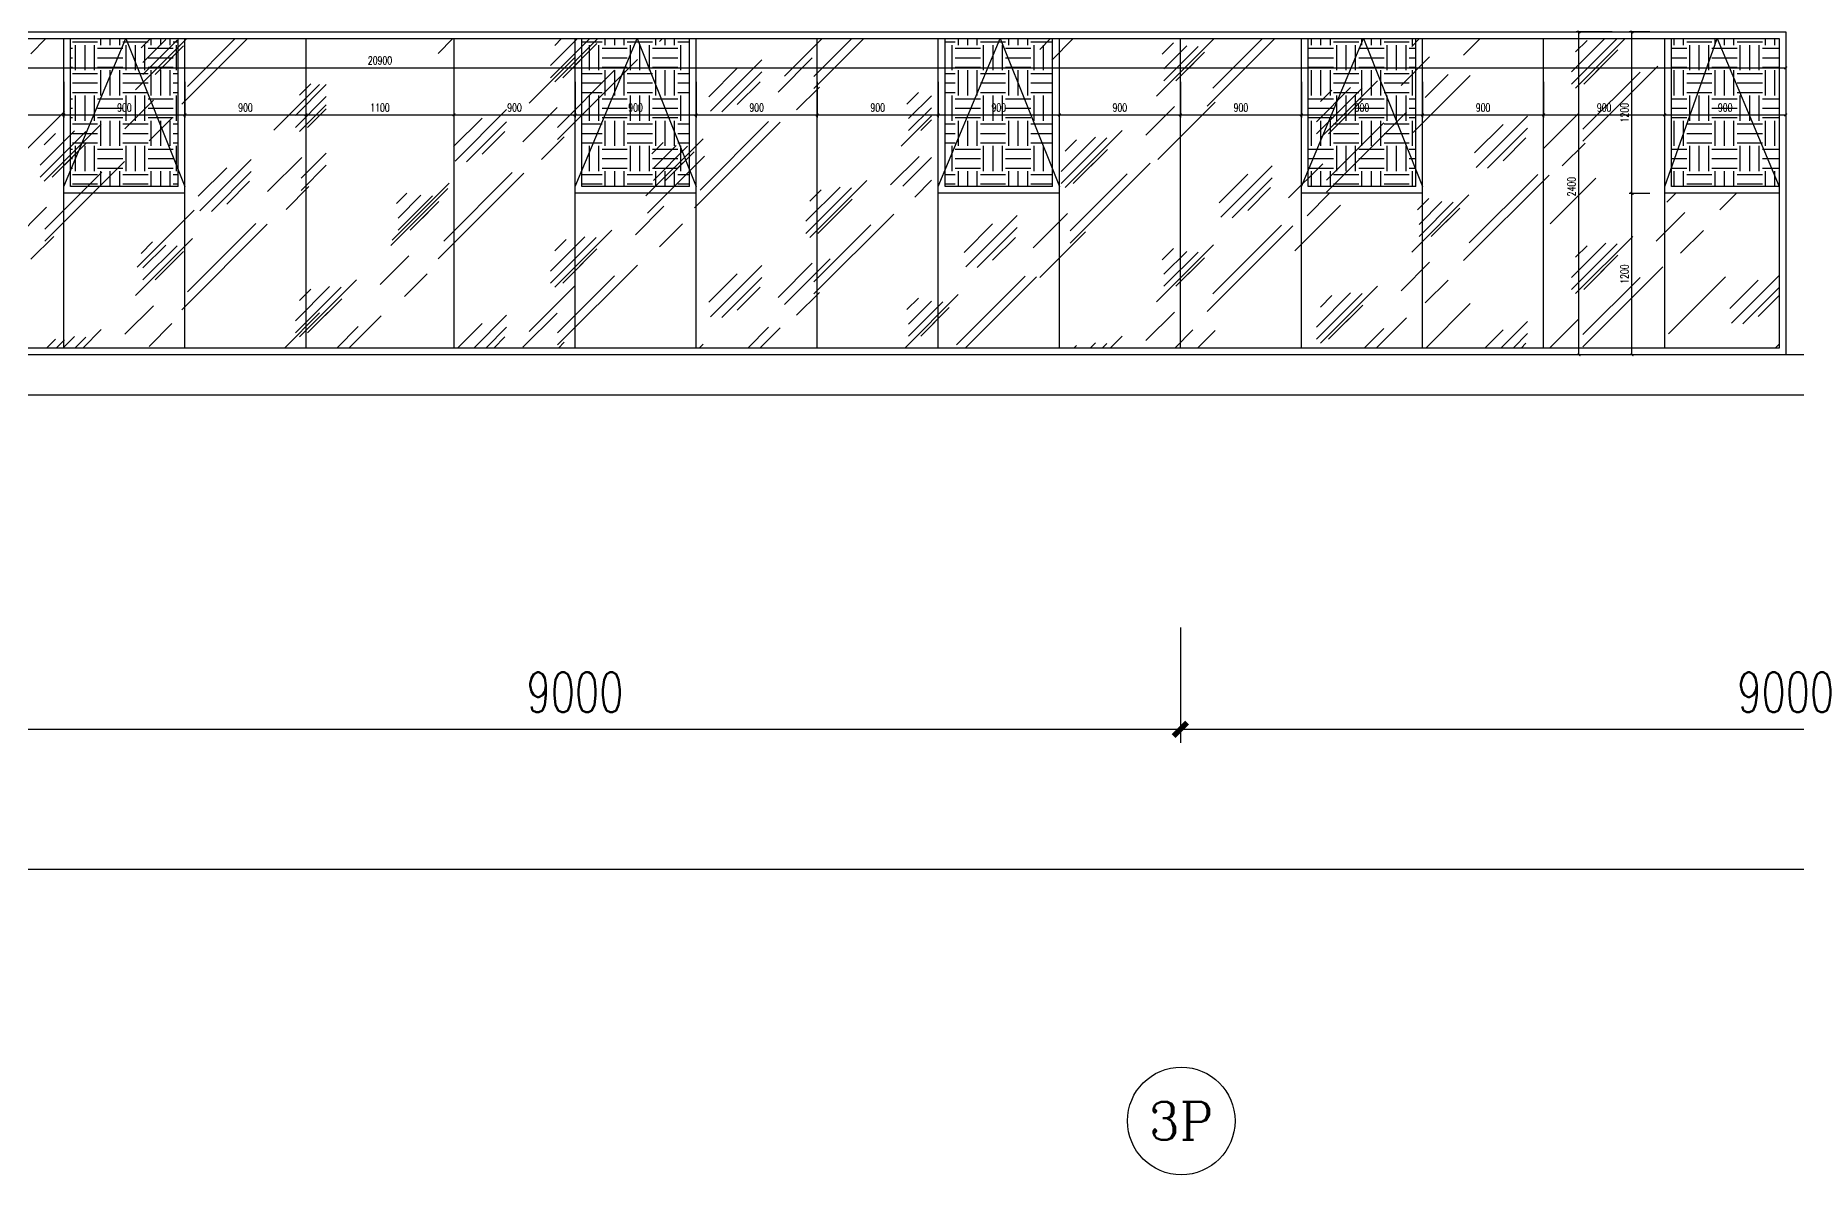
# Model space of a CAD drawing. Extents: x -2377130 to 293730, y -2 to 754590.
# Drawn here: x 92006 to 105101, y 511142 to 519612 of the extents above; entities that cross this region are included whole.
import ezdxf
from ezdxf.enums import TextEntityAlignment as Align

# ---------------------------------------------------------------- set-up
doc = ezdxf.new("R2010")
doc.units = 0
doc.header["$LTSCALE"] = 1000
doc.header["$MEASUREMENT"] = 0
doc.linetypes.add('__DASH', pattern=[0.35, 0.25, -0.1])
doc.linetypes.add('DOTE', pattern=[2.42, 2, -0.2, 0.02, -0.2])
doc.layers.get('Defpoints').update_dxf_attribs({"color": 210})
for name, color, linetype in [('A-AXIS-D', 1, 'Continuous'), ('A-AXIS-DOTE', 14, 'DOTE'), ('A-LIN-V', 9, 'Continuous'), ('A-WINDOW', 140, 'Continuous'), ('A-门窗表显示尺寸', 160, 'Continuous'), ('AS-WALL', 40, 'Continuous'), ('PUB_TEXT', 7, 'Continuous'), ('SPACE_HATCH', 8, 'Continuous'), ('参考线', 8, 'Continuous')]:
    doc.layers.add(name, color=color, linetype=linetype)
doc.layers.add('A-WALL-HATCH', color=8, linetype='Continuous', lineweight=13)
doc.styles.add('_TCH_AXIS', font='COMPLEX', dxfattribs={"bigfont": 'GBCBIG'})
doc.styles.add('_TCH_DIM_T3', font='SIMPLEX', dxfattribs={"width": 0.705882, "bigfont": 'GBCBIG'})
doc.styles.add('A-DIM_T3', font='SIMPLEX', dxfattribs={"width": 0.705882, "bigfont": 'GBCBIG'})
doc.dimstyles.new('_TCH_ARCH&&100', dxfattribs={"dimtxt": 297.5, "dimasz": 100, "dimexe": 100, "dimexo": 100, "dimgap": 126.25, "dimtad": 1, "dimdec": 0, "dimzin": 0, "dimdsep": 46, "dimtxsty": '_TCH_DIM_T3', "dimblk": 'ARCHTICK', "dimcen": 0.09, "dimclrt": 7, "dimazin": 2, "dimtfac": 1, "dimtdec": 0, "dimtix": 1, "dimtmove": 2, "dimatfit": 3, "dimfxl": 0, "dimtolj": 1, "dimtzin": 0, "dimarcsym": 0})
doc.dimstyles.new('A-DIM&&20', dxfattribs={"dimtxt": 59.5, "dimasz": 20, "dimexe": 20, "dimexo": 20, "dimgap": 25.25, "dimtad": 1, "dimdec": 0, "dimzin": 0, "dimdsep": 46, "dimtxsty": 'A-DIM_T3', "dimblk": 'ARCHTICK', "dimcen": 0.09, "dimclrt": 7, "dimazin": 2, "dimtfac": 1, "dimtdec": 0, "dimtix": 1, "dimtmove": 2, "dimatfit": 3, "dimfxl": 0, "dimtolj": 1, "dimtzin": 0, "dimarcsym": 0})
pattern_1 = [(0, (-77780, 6e-11), (187.5, 187.5), [187.5, -187.5]), (0, (-77780, 70.31), (187.5, 187.5), [187.5, -187.5]), (0, (-77780, 140.63), (187.5, 187.5), [187.5, -187.5]), (90, (-77756.56, 164.06), (-187.5, 187.5), [187.5, -187.5]), (90, (-77686.25, 164.06), (-187.5, 187.5), [187.5, -187.5]), (90, (-77615.94, 164.06), (-187.5, 187.5), [187.5, -187.5])]

# ---------------------------------------------------------------- blocks, each defined once
blk = doc.blocks.new('_ArchTick')
at = {"color": 0, "linetype": 'ByBlock', "const_width": 0.4}
blk.add_lwpolyline([(-0.5, -0.5), (0.5, 0.5)], dxfattribs=at)
blk = doc.blocks.new('*D1877')
at = {"layer": 'A-AXIS-D', "color": 0, "lineweight": -2}
for p, q in [((-17281, 515211), (-17281, 513313)), ((168419, 515211), (168419, 513313)), ((-17281, 513413), (168419, 513413))]:
    blk.add_line(p, q, dxfattribs=at)
at = {"layer": 'Defpoints', "color": 0}
for p in [(-17281, 515311), (168419, 515311), (168419, 513413)]:
    blk.add_point(p, dxfattribs=at)
at = {"layer": 'A-AXIS-D', "color": 0, "lineweight": -2, "xscale": 100, "yscale": 100, "zscale": 100, "rotation": 180}
blk.add_blockref('_ArchTick', (-17281, 513413), dxfattribs=at)
at = {"layer": 'A-AXIS-D', "color": 0, "lineweight": -2, "xscale": 100, "yscale": 100, "zscale": 100}
blk.add_blockref('_ArchTick', (168419, 513413), dxfattribs=at)
at = {"layer": 'A-AXIS-D', "color": 7, "insert": (75569, 513688), "char_height": 297.5, "attachment_point": 5, "style": '_TCH_DIM_T3'}
blk.add_mtext('\\A1;185700', dxfattribs=at)
blk = doc.blocks.new('*D1869')
at = {"layer": 'A-AXIS-D', "color": 0, "lineweight": -2}
for p, q in [((100519, 515211), (100519, 514353)), ((109519, 515211), (109519, 514353)), ((100519, 514453), (109519, 514453))]:
    blk.add_line(p, q, dxfattribs=at)
at = {"layer": 'Defpoints', "color": 0}
for p in [(100519, 515311), (109519, 515311), (109519, 514453)]:
    blk.add_point(p, dxfattribs=at)
at = {"layer": 'A-AXIS-D', "color": 0, "lineweight": -2, "xscale": 100, "yscale": 100, "zscale": 100, "rotation": 180}
blk.add_blockref('_ArchTick', (100519, 514453), dxfattribs=at)
at = {"layer": 'A-AXIS-D', "color": 0, "lineweight": -2, "xscale": 100, "yscale": 100, "zscale": 100}
blk.add_blockref('_ArchTick', (109519, 514453), dxfattribs=at)
at = {"layer": 'A-AXIS-D', "color": 7, "insert": (105019, 514728), "char_height": 297.5, "attachment_point": 5, "style": '_TCH_DIM_T3'}
blk.add_mtext('\\A1;9000', dxfattribs=at)
blk = doc.blocks.new('*D1868')
at = {"layer": 'A-AXIS-D', "color": 0, "lineweight": -2}
for p, q in [((91519, 515211), (91519, 514353)), ((100519, 515211), (100519, 514353)), ((91519, 514453), (100519, 514453))]:
    blk.add_line(p, q, dxfattribs=at)
at = {"layer": 'Defpoints', "color": 0}
for p in [(91519, 515311), (100519, 515311), (100519, 514453)]:
    blk.add_point(p, dxfattribs=at)
at = {"layer": 'A-AXIS-D', "color": 0, "lineweight": -2, "xscale": 100, "yscale": 100, "zscale": 100, "rotation": 180}
blk.add_blockref('_ArchTick', (91519, 514453), dxfattribs=at)
at = {"layer": 'A-AXIS-D', "color": 0, "lineweight": -2, "xscale": 100, "yscale": 100, "zscale": 100}
blk.add_blockref('_ArchTick', (100519, 514453), dxfattribs=at)
at = {"layer": 'A-AXIS-D', "color": 7, "insert": (96019, 514728), "char_height": 297.5, "attachment_point": 5, "style": '_TCH_DIM_T3'}
blk.add_mtext('\\A1;9000', dxfattribs=at)
blk = doc.blocks.new('*D1541')
at = {"layer": 'A-门窗表显示尺寸', "color": 0, "lineweight": -2}
for p, q in [((84119, 519617), (84119, 519350)), ((105019, 519617), (105019, 519350)), ((84119, 519370), (105019, 519370))]:
    blk.add_line(p, q, dxfattribs=at)
at = {"layer": 'Defpoints', "color": 0}
for p in [(84119, 519637), (105019, 519637), (105019, 519370)]:
    blk.add_point(p, dxfattribs=at)
at = {"layer": 'A-门窗表显示尺寸', "color": 0, "lineweight": -2, "xscale": 20, "yscale": 20, "zscale": 20, "rotation": 180}
blk.add_blockref('_ArchTick', (84119, 519370), dxfattribs=at)
at = {"layer": 'A-门窗表显示尺寸', "color": 0, "lineweight": -2, "xscale": 20, "yscale": 20, "zscale": 20}
blk.add_blockref('_ArchTick', (105019, 519370), dxfattribs=at)
at = {"layer": 'A-门窗表显示尺寸', "color": 7, "insert": (94569, 519425), "char_height": 59.5, "attachment_point": 5, "style": 'A-DIM_T3'}
blk.add_mtext('\\A1;20900', dxfattribs=at)
blk = doc.blocks.new('*D1532')
at = {"layer": 'A-门窗表显示尺寸', "color": 0, "lineweight": -2}
for p, q in [((104009, 518437), (103856, 518437)), ((103876, 517237), (103876, 518437)), ((104009, 517237), (103856, 517237))]:
    blk.add_line(p, q, dxfattribs=at)
at = {"layer": 'Defpoints', "color": 0}
for p in [(103876, 518437), (104029, 518437), (104029, 517237)]:
    blk.add_point(p, dxfattribs=at)
at = {"layer": 'A-门窗表显示尺寸', "color": 0, "lineweight": -2, "xscale": 20, "yscale": 20, "zscale": 20}
for p, rotation in [((103876, 518437), 90), ((103876, 517237), 270)]:
    blk.add_blockref('_ArchTick', p, dxfattribs=dict(at, rotation=rotation))
at = {"layer": 'A-门窗表显示尺寸', "color": 7, "insert": (103821, 517837), "char_height": 59.5, "attachment_point": 5, "rotation": 90, "style": 'A-DIM_T3'}
blk.add_mtext('\\A1;1200', dxfattribs=at)
blk = doc.blocks.new('*D1533')
at = {"layer": 'A-门窗表显示尺寸', "color": 0, "lineweight": -2}
for p, q in [((104009, 519637), (103856, 519637)), ((103876, 518437), (103876, 519637)), ((104009, 518437), (103856, 518437))]:
    blk.add_line(p, q, dxfattribs=at)
at = {"layer": 'Defpoints', "color": 0}
for p in [(103876, 519637), (104029, 519637), (104029, 518437)]:
    blk.add_point(p, dxfattribs=at)
at = {"layer": 'A-门窗表显示尺寸', "color": 0, "lineweight": -2, "xscale": 20, "yscale": 20, "zscale": 20}
for p, rotation in [((103876, 519637), 90), ((103876, 518437), 270)]:
    blk.add_blockref('_ArchTick', p, dxfattribs=dict(at, rotation=rotation))
at = {"layer": 'A-门窗表显示尺寸', "color": 7, "insert": (103821, 519037), "char_height": 59.5, "attachment_point": 5, "rotation": 90, "style": 'A-DIM_T3'}
blk.add_mtext('\\A1;1200', dxfattribs=at)
blk = doc.blocks.new('*D1534')
at = {"layer": 'A-门窗表显示尺寸', "color": 0, "lineweight": -2}
for p, q in [((104119, 519267), (104119, 519000)), ((105019, 519267), (105019, 519000)), ((104119, 519020), (105019, 519020))]:
    blk.add_line(p, q, dxfattribs=at)
at = {"layer": 'Defpoints', "color": 0}
for p in [(104119, 519287), (105019, 519287), (105019, 519020)]:
    blk.add_point(p, dxfattribs=at)
at = {"layer": 'A-门窗表显示尺寸', "color": 0, "lineweight": -2, "xscale": 20, "yscale": 20, "zscale": 20, "rotation": 180}
blk.add_blockref('_ArchTick', (104119, 519020), dxfattribs=at)
at = {"layer": 'A-门窗表显示尺寸', "color": 0, "lineweight": -2, "xscale": 20, "yscale": 20, "zscale": 20}
blk.add_blockref('_ArchTick', (105019, 519020), dxfattribs=at)
at = {"layer": 'A-门窗表显示尺寸', "color": 7, "insert": (104569, 519075), "char_height": 59.5, "attachment_point": 5, "style": 'A-DIM_T3'}
blk.add_mtext('\\A1;900', dxfattribs=at)
blk = doc.blocks.new('*D1535')
at = {"layer": 'A-门窗表显示尺寸', "color": 0, "lineweight": -2}
for p, q in [((103219, 519267), (103219, 519000)), ((104119, 519267), (104119, 519000)), ((103219, 519020), (104119, 519020))]:
    blk.add_line(p, q, dxfattribs=at)
at = {"layer": 'Defpoints', "color": 0}
for p in [(103219, 519287), (104119, 519287), (104119, 519020)]:
    blk.add_point(p, dxfattribs=at)
at = {"layer": 'A-门窗表显示尺寸', "color": 0, "lineweight": -2, "xscale": 20, "yscale": 20, "zscale": 20, "rotation": 180}
blk.add_blockref('_ArchTick', (103219, 519020), dxfattribs=at)
at = {"layer": 'A-门窗表显示尺寸', "color": 0, "lineweight": -2, "xscale": 20, "yscale": 20, "zscale": 20}
blk.add_blockref('_ArchTick', (104119, 519020), dxfattribs=at)
at = {"layer": 'A-门窗表显示尺寸', "color": 7, "insert": (103669, 519075), "char_height": 59.5, "attachment_point": 5, "style": 'A-DIM_T3'}
blk.add_mtext('\\A1;900', dxfattribs=at)
blk = doc.blocks.new('*D1536')
at = {"layer": 'A-门窗表显示尺寸', "color": 0, "lineweight": -2}
for p, q in [((102319, 519267), (102319, 519000)), ((103219, 519267), (103219, 519000)), ((102319, 519020), (103219, 519020))]:
    blk.add_line(p, q, dxfattribs=at)
at = {"layer": 'Defpoints', "color": 0}
for p in [(102319, 519287), (103219, 519287), (103219, 519020)]:
    blk.add_point(p, dxfattribs=at)
at = {"layer": 'A-门窗表显示尺寸', "color": 0, "lineweight": -2, "xscale": 20, "yscale": 20, "zscale": 20, "rotation": 180}
blk.add_blockref('_ArchTick', (102319, 519020), dxfattribs=at)
at = {"layer": 'A-门窗表显示尺寸', "color": 0, "lineweight": -2, "xscale": 20, "yscale": 20, "zscale": 20}
blk.add_blockref('_ArchTick', (103219, 519020), dxfattribs=at)
at = {"layer": 'A-门窗表显示尺寸', "color": 7, "insert": (102769, 519075), "char_height": 59.5, "attachment_point": 5, "style": 'A-DIM_T3'}
blk.add_mtext('\\A1;900', dxfattribs=at)
blk = doc.blocks.new('*D1537')
at = {"layer": 'A-门窗表显示尺寸', "color": 0, "lineweight": -2}
for p, q in [((101419, 519267), (101419, 519000)), ((102319, 519267), (102319, 519000)), ((101419, 519020), (102319, 519020))]:
    blk.add_line(p, q, dxfattribs=at)
at = {"layer": 'Defpoints', "color": 0}
for p in [(101419, 519287), (102319, 519287), (102319, 519020)]:
    blk.add_point(p, dxfattribs=at)
at = {"layer": 'A-门窗表显示尺寸', "color": 0, "lineweight": -2, "xscale": 20, "yscale": 20, "zscale": 20, "rotation": 180}
blk.add_blockref('_ArchTick', (101419, 519020), dxfattribs=at)
at = {"layer": 'A-门窗表显示尺寸', "color": 0, "lineweight": -2, "xscale": 20, "yscale": 20, "zscale": 20}
blk.add_blockref('_ArchTick', (102319, 519020), dxfattribs=at)
at = {"layer": 'A-门窗表显示尺寸', "color": 7, "insert": (101869, 519075), "char_height": 59.5, "attachment_point": 5, "style": 'A-DIM_T3'}
blk.add_mtext('\\A1;900', dxfattribs=at)
blk = doc.blocks.new('*D1538')
at = {"layer": 'A-门窗表显示尺寸', "color": 0, "lineweight": -2}
for p, q in [((100519, 519267), (100519, 519000)), ((101419, 519267), (101419, 519000)), ((100519, 519020), (101419, 519020))]:
    blk.add_line(p, q, dxfattribs=at)
at = {"layer": 'Defpoints', "color": 0}
for p in [(100519, 519287), (101419, 519287), (101419, 519020)]:
    blk.add_point(p, dxfattribs=at)
at = {"layer": 'A-门窗表显示尺寸', "color": 0, "lineweight": -2, "xscale": 20, "yscale": 20, "zscale": 20, "rotation": 180}
blk.add_blockref('_ArchTick', (100519, 519020), dxfattribs=at)
at = {"layer": 'A-门窗表显示尺寸', "color": 0, "lineweight": -2, "xscale": 20, "yscale": 20, "zscale": 20}
blk.add_blockref('_ArchTick', (101419, 519020), dxfattribs=at)
at = {"layer": 'A-门窗表显示尺寸', "color": 7, "insert": (100969, 519075), "char_height": 59.5, "attachment_point": 5, "style": 'A-DIM_T3'}
blk.add_mtext('\\A1;900', dxfattribs=at)
blk = doc.blocks.new('*D1539')
at = {"layer": 'A-门窗表显示尺寸', "color": 0, "lineweight": -2}
for p, q in [((99619, 519267), (99619, 519000)), ((100519, 519267), (100519, 519000)), ((99619, 519020), (100519, 519020))]:
    blk.add_line(p, q, dxfattribs=at)
at = {"layer": 'Defpoints', "color": 0}
for p in [(99619, 519287), (100519, 519287), (100519, 519020)]:
    blk.add_point(p, dxfattribs=at)
at = {"layer": 'A-门窗表显示尺寸', "color": 0, "lineweight": -2, "xscale": 20, "yscale": 20, "zscale": 20, "rotation": 180}
blk.add_blockref('_ArchTick', (99619, 519020), dxfattribs=at)
at = {"layer": 'A-门窗表显示尺寸', "color": 0, "lineweight": -2, "xscale": 20, "yscale": 20, "zscale": 20}
blk.add_blockref('_ArchTick', (100519, 519020), dxfattribs=at)
at = {"layer": 'A-门窗表显示尺寸', "color": 7, "insert": (100069, 519075), "char_height": 59.5, "attachment_point": 5, "style": 'A-DIM_T3'}
blk.add_mtext('\\A1;900', dxfattribs=at)
blk = doc.blocks.new('*D1540')
at = {"layer": 'A-门窗表显示尺寸', "color": 0, "lineweight": -2}
for p, q in [((98719, 519267), (98719, 519000)), ((99619, 519267), (99619, 519000)), ((98719, 519020), (99619, 519020))]:
    blk.add_line(p, q, dxfattribs=at)
at = {"layer": 'Defpoints', "color": 0}
for p in [(98719, 519287), (99619, 519287), (99619, 519020)]:
    blk.add_point(p, dxfattribs=at)
at = {"layer": 'A-门窗表显示尺寸', "color": 0, "lineweight": -2, "xscale": 20, "yscale": 20, "zscale": 20, "rotation": 180}
blk.add_blockref('_ArchTick', (98719, 519020), dxfattribs=at)
at = {"layer": 'A-门窗表显示尺寸', "color": 0, "lineweight": -2, "xscale": 20, "yscale": 20, "zscale": 20}
blk.add_blockref('_ArchTick', (99619, 519020), dxfattribs=at)
at = {"layer": 'A-门窗表显示尺寸', "color": 7, "insert": (99169, 519075), "char_height": 59.5, "attachment_point": 5, "style": 'A-DIM_T3'}
blk.add_mtext('\\A1;900', dxfattribs=at)
blk = doc.blocks.new('*D1523')
at = {"layer": 'A-门窗表显示尺寸', "color": 0, "lineweight": -2}
for p, q in [((97819, 519267), (97819, 519000)), ((98719, 519267), (98719, 519000)), ((97819, 519020), (98719, 519020))]:
    blk.add_line(p, q, dxfattribs=at)
at = {"layer": 'Defpoints', "color": 0}
for p in [(97819, 519287), (98719, 519287), (98719, 519020)]:
    blk.add_point(p, dxfattribs=at)
at = {"layer": 'A-门窗表显示尺寸', "color": 0, "lineweight": -2, "xscale": 20, "yscale": 20, "zscale": 20, "rotation": 180}
blk.add_blockref('_ArchTick', (97819, 519020), dxfattribs=at)
at = {"layer": 'A-门窗表显示尺寸', "color": 0, "lineweight": -2, "xscale": 20, "yscale": 20, "zscale": 20}
blk.add_blockref('_ArchTick', (98719, 519020), dxfattribs=at)
at = {"layer": 'A-门窗表显示尺寸', "color": 7, "insert": (98269, 519075), "char_height": 59.5, "attachment_point": 5, "style": 'A-DIM_T3'}
blk.add_mtext('\\A1;900', dxfattribs=at)
blk = doc.blocks.new('*D1524')
at = {"layer": 'A-门窗表显示尺寸', "color": 0, "lineweight": -2}
for p, q in [((96919, 519267), (96919, 519000)), ((97819, 519267), (97819, 519000)), ((96919, 519020), (97819, 519020))]:
    blk.add_line(p, q, dxfattribs=at)
at = {"layer": 'Defpoints', "color": 0}
for p in [(96919, 519287), (97819, 519287), (97819, 519020)]:
    blk.add_point(p, dxfattribs=at)
at = {"layer": 'A-门窗表显示尺寸', "color": 0, "lineweight": -2, "xscale": 20, "yscale": 20, "zscale": 20, "rotation": 180}
blk.add_blockref('_ArchTick', (96919, 519020), dxfattribs=at)
at = {"layer": 'A-门窗表显示尺寸', "color": 0, "lineweight": -2, "xscale": 20, "yscale": 20, "zscale": 20}
blk.add_blockref('_ArchTick', (97819, 519020), dxfattribs=at)
at = {"layer": 'A-门窗表显示尺寸', "color": 7, "insert": (97369, 519075), "char_height": 59.5, "attachment_point": 5, "style": 'A-DIM_T3'}
blk.add_mtext('\\A1;900', dxfattribs=at)
blk = doc.blocks.new('*D1525')
at = {"layer": 'A-门窗表显示尺寸', "color": 0, "lineweight": -2}
for p, q in [((96019, 519267), (96019, 519000)), ((96919, 519267), (96919, 519000)), ((96019, 519020), (96919, 519020))]:
    blk.add_line(p, q, dxfattribs=at)
at = {"layer": 'Defpoints', "color": 0}
for p in [(96019, 519287), (96919, 519287), (96919, 519020)]:
    blk.add_point(p, dxfattribs=at)
at = {"layer": 'A-门窗表显示尺寸', "color": 0, "lineweight": -2, "xscale": 20, "yscale": 20, "zscale": 20, "rotation": 180}
blk.add_blockref('_ArchTick', (96019, 519020), dxfattribs=at)
at = {"layer": 'A-门窗表显示尺寸', "color": 0, "lineweight": -2, "xscale": 20, "yscale": 20, "zscale": 20}
blk.add_blockref('_ArchTick', (96919, 519020), dxfattribs=at)
at = {"layer": 'A-门窗表显示尺寸', "color": 7, "insert": (96469, 519075), "char_height": 59.5, "attachment_point": 5, "style": 'A-DIM_T3'}
blk.add_mtext('\\A1;900', dxfattribs=at)
blk = doc.blocks.new('*D1526')
at = {"layer": 'A-门窗表显示尺寸', "color": 0, "lineweight": -2}
for p, q in [((95119, 519267), (95119, 519000)), ((96019, 519267), (96019, 519000)), ((95119, 519020), (96019, 519020))]:
    blk.add_line(p, q, dxfattribs=at)
at = {"layer": 'Defpoints', "color": 0}
for p in [(95119, 519287), (96019, 519287), (96019, 519020)]:
    blk.add_point(p, dxfattribs=at)
at = {"layer": 'A-门窗表显示尺寸', "color": 0, "lineweight": -2, "xscale": 20, "yscale": 20, "zscale": 20, "rotation": 180}
blk.add_blockref('_ArchTick', (95119, 519020), dxfattribs=at)
at = {"layer": 'A-门窗表显示尺寸', "color": 0, "lineweight": -2, "xscale": 20, "yscale": 20, "zscale": 20}
blk.add_blockref('_ArchTick', (96019, 519020), dxfattribs=at)
at = {"layer": 'A-门窗表显示尺寸', "color": 7, "insert": (95569, 519075), "char_height": 59.5, "attachment_point": 5, "style": 'A-DIM_T3'}
blk.add_mtext('\\A1;900', dxfattribs=at)
blk = doc.blocks.new('*D1527')
at = {"layer": 'A-门窗表显示尺寸', "color": 0, "lineweight": -2}
for p, q in [((94019, 519267), (94019, 519000)), ((95119, 519267), (95119, 519000)), ((94019, 519020), (95119, 519020))]:
    blk.add_line(p, q, dxfattribs=at)
at = {"layer": 'Defpoints', "color": 0}
for p in [(94019, 519287), (95119, 519287), (95119, 519020)]:
    blk.add_point(p, dxfattribs=at)
at = {"layer": 'A-门窗表显示尺寸', "color": 0, "lineweight": -2, "xscale": 20, "yscale": 20, "zscale": 20, "rotation": 180}
blk.add_blockref('_ArchTick', (94019, 519020), dxfattribs=at)
at = {"layer": 'A-门窗表显示尺寸', "color": 0, "lineweight": -2, "xscale": 20, "yscale": 20, "zscale": 20}
blk.add_blockref('_ArchTick', (95119, 519020), dxfattribs=at)
at = {"layer": 'A-门窗表显示尺寸', "color": 7, "insert": (94569, 519075), "char_height": 59.5, "attachment_point": 5, "style": 'A-DIM_T3'}
blk.add_mtext('\\A1;1100', dxfattribs=at)
blk = doc.blocks.new('*D1528')
at = {"layer": 'A-门窗表显示尺寸', "color": 0, "lineweight": -2}
for p, q in [((93119, 519267), (93119, 519000)), ((94019, 519267), (94019, 519000)), ((93119, 519020), (94019, 519020))]:
    blk.add_line(p, q, dxfattribs=at)
at = {"layer": 'Defpoints', "color": 0}
for p in [(93119, 519287), (94019, 519287), (94019, 519020)]:
    blk.add_point(p, dxfattribs=at)
at = {"layer": 'A-门窗表显示尺寸', "color": 0, "lineweight": -2, "xscale": 20, "yscale": 20, "zscale": 20, "rotation": 180}
blk.add_blockref('_ArchTick', (93119, 519020), dxfattribs=at)
at = {"layer": 'A-门窗表显示尺寸', "color": 0, "lineweight": -2, "xscale": 20, "yscale": 20, "zscale": 20}
blk.add_blockref('_ArchTick', (94019, 519020), dxfattribs=at)
at = {"layer": 'A-门窗表显示尺寸', "color": 7, "insert": (93569, 519075), "char_height": 59.5, "attachment_point": 5, "style": 'A-DIM_T3'}
blk.add_mtext('\\A1;900', dxfattribs=at)
blk = doc.blocks.new('*D1529')
at = {"layer": 'A-门窗表显示尺寸', "color": 0, "lineweight": -2}
for p, q in [((92219, 519267), (92219, 519000)), ((93119, 519267), (93119, 519000)), ((92219, 519020), (93119, 519020))]:
    blk.add_line(p, q, dxfattribs=at)
at = {"layer": 'Defpoints', "color": 0}
for p in [(92219, 519287), (93119, 519287), (93119, 519020)]:
    blk.add_point(p, dxfattribs=at)
at = {"layer": 'A-门窗表显示尺寸', "color": 0, "lineweight": -2, "xscale": 20, "yscale": 20, "zscale": 20, "rotation": 180}
blk.add_blockref('_ArchTick', (92219, 519020), dxfattribs=at)
at = {"layer": 'A-门窗表显示尺寸', "color": 0, "lineweight": -2, "xscale": 20, "yscale": 20, "zscale": 20}
blk.add_blockref('_ArchTick', (93119, 519020), dxfattribs=at)
at = {"layer": 'A-门窗表显示尺寸', "color": 7, "insert": (92669, 519075), "char_height": 59.5, "attachment_point": 5, "style": 'A-DIM_T3'}
blk.add_mtext('\\A1;900', dxfattribs=at)
blk = doc.blocks.new('*D1530')
at = {"layer": 'A-门窗表显示尺寸', "color": 0, "lineweight": -2}
for p, q in [((91319, 519267), (91319, 519000)), ((92219, 519267), (92219, 519000)), ((91319, 519020), (92219, 519020))]:
    blk.add_line(p, q, dxfattribs=at)
at = {"layer": 'Defpoints', "color": 0}
for p in [(91319, 519287), (92219, 519287), (92219, 519020)]:
    blk.add_point(p, dxfattribs=at)
at = {"layer": 'A-门窗表显示尺寸', "color": 0, "lineweight": -2, "xscale": 20, "yscale": 20, "zscale": 20, "rotation": 180}
blk.add_blockref('_ArchTick', (91319, 519020), dxfattribs=at)
at = {"layer": 'A-门窗表显示尺寸', "color": 0, "lineweight": -2, "xscale": 20, "yscale": 20, "zscale": 20}
blk.add_blockref('_ArchTick', (92219, 519020), dxfattribs=at)
at = {"layer": 'A-门窗表显示尺寸', "color": 7, "insert": (91769, 519075), "char_height": 59.5, "attachment_point": 5, "style": 'A-DIM_T3'}
blk.add_mtext('\\A1;900', dxfattribs=at)
blk = doc.blocks.new('*D1522')
at = {"layer": 'A-门窗表显示尺寸', "color": 0, "lineweight": -2}
for p, q in [((103729, 519637), (103462, 519637)), ((103482, 517237), (103482, 519637)), ((103729, 517237), (103462, 517237))]:
    blk.add_line(p, q, dxfattribs=at)
at = {"layer": 'Defpoints', "color": 0}
for p in [(103482, 519637), (103749, 519637), (103749, 517237)]:
    blk.add_point(p, dxfattribs=at)
at = {"layer": 'A-门窗表显示尺寸', "color": 0, "lineweight": -2, "xscale": 20, "yscale": 20, "zscale": 20}
for p, rotation in [((103482, 519637), 90), ((103482, 517237), 270)]:
    blk.add_blockref('_ArchTick', p, dxfattribs=dict(at, rotation=rotation))
at = {"layer": 'A-门窗表显示尺寸', "color": 7, "insert": (103427, 518487), "char_height": 59.5, "attachment_point": 5, "rotation": 90, "style": 'A-DIM_T3'}
blk.add_mtext('\\A1;2400', dxfattribs=at)

msp = doc.modelspace()

# ---------------------------------------------------------------- linework, layer by layer
at = {"layer": 'A-AXIS-D', "color": 8}
msp.add_circle((100525.6, 511541.7), 400, dxfattribs=at)
at = {"layer": 'A-AXIS-DOTE', "color": 8, "linetype": '__DASH', "ltscale": 2}
msp.add_line((176167.5, 517237.5), (-23524.5, 517237.5), dxfattribs=at)
at = {"layer": 'AS-WALL', "color": 8}
msp.add_line((176167.5, 516937.5), (-23524.5, 516937.5), dxfattribs=at)

# ---------------------------------------------------------------- texts
at = {"layer": 'PUB_TEXT', "color": 8, "style": '_TCH_AXIS'}
msp.add_text('3P', height=282.17, dxfattribs=at).set_placement((100283.7, 511400.7), (100767.5, 511400.7), align=Align.FIT)

# ---------------------------------------------------------------- dimensions: what is measured, and where the dimension line sits
at = {"layer": 'A-AXIS-D', "color": 8}
for base, p1, p2, picture, middle in [((168419.3, 513413.4), (-17280.7, 515311.4), (168419.3, 515311.4), '*D1877', (75569.3, 513688.4)), ((100519.3, 514453.4), (91519.3, 515311.4), (100519.3, 515311.4), '*D1868', (96019.3, 514728.4)), ((109519.3, 514453.4), (100519.3, 515311.4), (109519.3, 515311.4), '*D1869', (105019.3, 514728.4))]:
    dim = msp.add_linear_dim(base=base, p1=p1, p2=p2, angle=0, dimstyle='_TCH_ARCH&&100', override={"dimgap": 0}, dxfattribs=at)
    dim.commit()
    dim.dimension.update_dxf_attribs({"geometry": picture, "text_midpoint": middle, "dimtype": 161})

# ---------------------------------------------------------------- next in the draw order: wipeouts: each hides what was drawn before it
at = {"color": 8}
msp.add_wipeout([(84119.3, 517237.5), (105019.3, 517237.5), (105019.3, 519637.5), (84119.3, 519637.5)], dxfattribs=at).dxf.layer = '参考线'

# ---------------------------------------------------------------- next in the draw order: hatches: boundary and pattern name
at = {"layer": 'A-WALL-HATCH'}
h = msp.add_hatch(dxfattribs=at)
h.set_pattern_fill('玻璃2', color=8, scale=100, angle=180)
h.set_pattern_definition([(45, (1490431.1, 60), (0, 1527.35065), [600, -360, 600, -360, 240, -523.2816]), (45, (1490401.1, 90), (0, 1527.35065), [480, -600, 360, -360, 420, -463.2816]), (45, (1490401.1, 180), (0, 1527.35065), [360, -720, 240, -360, 540, -463.2816]), (45, (1490491.1, 90), (0, 1527.35065), [360, -720, 300, -1303.2815]), (45, (1490581.1, 180), (0, 1527.35065), [180, -900, 120, -1483.2815]), (45, (1490431.1, 330), (0, 1527.35065), [120, -900, 120, -480, 300, -763.2816]), (45, (1490971.1, 240), (0, 1527.35065), [600, -900, 720, -475.2816]), (45, (1490971.1, 150), (0, 1527.35065), [840, -600, 900, -355.2816]), (45, (1491121.1, 270), (0, -1697.0563), [600, -840, 480, -763.2816]), (45, (1491031.1, 450), (0, 1527.35065), [300, -1200, 360, -823.2816]), (45, (1491211.1, 360), (0, 1527.35065), [240, -1200, 240, -1003.2815])])
h.paths.add_polyline_path([(104969.3, 517287.5), (84169.3, 517287.5), (84169.3, 518437.5), (85069.3, 518437.5), (85069.3, 519587.5), (89669.3, 519587.5), (89669.3, 518437.5), (90469.3, 518437.5), (90469.3, 519587.5), (94169.3, 519587.5), (94169.3, 518437.5), (94969.3, 518437.5), (94969.3, 519587.5), (98669.3, 519587.5), (98669.3, 518437.5), (99469.3, 518437.5), (99469.3, 519587.5), (104069.3, 519587.5), (104069.3, 518437.5), (104969.3, 518437.5)])
at = {"layer": 'SPACE_HATCH'}
h = msp.add_hatch(dxfattribs=at)
h.set_pattern_fill('土壤', color=8, scale=50, style=0)
h.set_pattern_definition(pattern_1)
h.paths.add_polyline_path([(93069.3, 518487.5), (92269.3, 518487.5), (92269.3, 519587.5), (93069.3, 519587.5)])
h = msp.add_hatch(dxfattribs=at)
h.set_pattern_fill('土壤', color=8, scale=50, style=0)
h.set_pattern_definition(pattern_1)
h.paths.add_polyline_path([(93069.3, 518487.5), (92269.3, 518487.5), (92269.3, 519587.5), (93069.3, 519587.5)])
h = msp.add_hatch(dxfattribs=at)
h.set_pattern_fill('土壤', color=8, scale=50, style=0)
h.set_pattern_definition(pattern_1)
h.paths.add_polyline_path([(96869.3, 518487.5), (96069.3, 518487.5), (96069.3, 519587.5), (96869.3, 519587.5)])
h = msp.add_hatch(dxfattribs=at)
h.set_pattern_fill('土壤', color=8, scale=50, style=0)
h.set_pattern_definition(pattern_1)
h.paths.add_polyline_path([(96869.3, 518487.5), (96069.3, 518487.5), (96069.3, 519587.5), (96869.3, 519587.5)])
h = msp.add_hatch(dxfattribs=at)
h.set_pattern_fill('土壤', color=8, scale=50, style=0)
h.set_pattern_definition(pattern_1)
h.paths.add_polyline_path([(99569.3, 518487.5), (98769.3, 518487.5), (98769.3, 519587.5), (99569.3, 519587.5)])
h = msp.add_hatch(dxfattribs=at)
h.set_pattern_fill('土壤', color=8, scale=50, style=0)
h.set_pattern_definition(pattern_1)
h.paths.add_polyline_path([(99569.3, 518487.5), (98769.3, 518487.5), (98769.3, 519587.5), (99569.3, 519587.5)])
h = msp.add_hatch(dxfattribs=at)
h.set_pattern_fill('土壤', color=8, scale=50, style=0)
h.set_pattern_definition(pattern_1)
h.paths.add_polyline_path([(102269.3, 518487.5), (101469.3, 518487.5), (101469.3, 519587.5), (102269.3, 519587.5)])
h = msp.add_hatch(dxfattribs=at)
h.set_pattern_fill('土壤', color=8, scale=50, style=0)
h.set_pattern_definition(pattern_1)
h.paths.add_polyline_path([(102269.3, 518487.5), (101469.3, 518487.5), (101469.3, 519587.5), (102269.3, 519587.5)])
h = msp.add_hatch(dxfattribs=at)
h.set_pattern_fill('土壤', color=8, scale=50, style=0)
h.set_pattern_definition(pattern_1)
h.paths.add_polyline_path([(104969.3, 518487.5), (104169.3, 518487.5), (104169.3, 519587.5), (104969.3, 519587.5)])

# ---------------------------------------------------------------- next in the draw order: linework, layer by layer
at = {"layer": 'A-LIN-V', "color": 8}
msp.add_line((168419.3, 517237.5), (-17280.7, 517237.5), dxfattribs=at)
at = {"layer": 'A-WINDOW', "color": 8}
for p, q in [((92219.3, 517287.5), (92219.3, 519587.5)), ((92269.3, 518487.5), (92269.3, 519587.5)), ((93069.3, 518487.5), (93069.3, 519587.5)), ((93119.3, 517287.5), (93119.3, 519587.5)), ((94019.3, 517287.5), (94019.3, 519587.5)), ((95119.3, 517287.5), (95119.3, 519587.5)), ((96019.3, 517287.5), (96019.3, 519587.5)), ((96069.3, 518487.5), (96069.3, 519587.5)), ((96869.3, 518487.5), (96869.3, 519587.5)), ((96919.3, 517287.5), (96919.3, 519587.5)), ((97819.3, 517287.5), (97819.3, 519587.5)), ((98719.3, 517287.5), (98719.3, 519587.5)), ((98769.3, 518487.5), (98769.3, 519587.5)), ((99569.3, 518487.5), (99569.3, 519587.5)), ((99619.3, 517287.5), (99619.3, 519587.5)), ((100519.3, 517287.5), (100519.3, 519587.5)), ((101419.3, 517287.5), (101419.3, 519587.5)), ((101469.3, 518487.5), (101469.3, 519587.5)), ((102269.3, 518487.5), (102269.3, 519587.5)), ((102319.3, 517287.5), (102319.3, 519587.5)), ((103219.3, 517287.5), (103219.3, 519587.5)), ((104119.3, 517287.5), (104119.3, 519587.5)), ((104169.3, 518487.5), (104169.3, 519587.5)), ((93119.3, 518437.5), (92219.3, 518437.5)), ((93069.3, 518487.5), (92269.3, 518487.5)), ((96919.3, 518437.5), (96019.3, 518437.5)), ((96869.3, 518487.5), (96069.3, 518487.5)), ((99619.3, 518437.5), (98719.3, 518437.5)), ((99569.3, 518487.5), (98769.3, 518487.5)), ((102319.3, 518437.5), (101419.3, 518437.5)), ((102269.3, 518487.5), (101469.3, 518487.5)), ((104969.3, 518437.5), (104119.3, 518437.5)), ((104969.3, 518487.5), (104169.3, 518487.5))]:
    msp.add_line(p, q, dxfattribs=at)
for points in [[(105019.3, 517237.5), (84119.3, 517237.5), (84119.3, 519637.5), (105019.3, 519637.5)], [(104969.3, 517287.5), (84169.3, 517287.5), (84169.3, 519587.5), (104969.3, 519587.5)]]:
    msp.add_lwpolyline(points, close=True, dxfattribs=at)
for points in [[(92219.3, 518487.5), (92680, 519587.5), (93119.3, 518487.5)], [(96019.3, 518487.5), (96480, 519587.5), (96919.3, 518487.5)], [(98719.3, 518487.5), (99180, 519587.5), (99619.3, 518487.5)], [(101419.3, 518487.5), (101880, 519587.5), (102319.3, 518487.5)], [(104119.3, 518487.5), (104510, 519587.5), (104969.3, 518487.5)]]:
    msp.add_lwpolyline(points, dxfattribs=at)

# ---------------------------------------------------------------- next in the draw order: dimensions: what is measured, and where the dimension line sits
at = {"layer": 'A-门窗表显示尺寸', "color": 8}
for p1, p2, distance, picture, middle in [((84119.3, 519637.5), (105019.3, 519637.5), -267.5, '*D1541', (94569.3, 519425)), ((104029.3, 518437.5), (104029.3, 519637.5), 153.7, '*D1533', (103820.6, 519037.5)), ((91319.3, 519287.5), (92219.3, 519287.5), -267.5, '*D1530', (91769.3, 519075)), ((92219.3, 519287.5), (93119.3, 519287.5), -267.5, '*D1529', (92669.3, 519075)), ((93119.3, 519287.5), (94019.3, 519287.5), -267.5, '*D1528', (93569.3, 519075)), ((94019.3, 519287.5), (95119.3, 519287.5), -267.5, '*D1527', (94569.3, 519075)), ((95119.3, 519287.5), (96019.3, 519287.5), -267.5, '*D1526', (95569.3, 519075)), ((96019.3, 519287.5), (96919.3, 519287.5), -267.5, '*D1525', (96469.3, 519075)), ((96919.3, 519287.5), (97819.3, 519287.5), -267.5, '*D1524', (97369.3, 519075)), ((97819.3, 519287.5), (98719.3, 519287.5), -267.5, '*D1523', (98269.3, 519075)), ((98719.3, 519287.5), (99619.3, 519287.5), -267.5, '*D1540', (99169.3, 519075)), ((99619.3, 519287.5), (100519.3, 519287.5), -267.5, '*D1539', (100069.3, 519075)), ((100519.3, 519287.5), (101419.3, 519287.5), -267.5, '*D1538', (100969.3, 519075)), ((101419.3, 519287.5), (102319.3, 519287.5), -267.5, '*D1537', (101869.3, 519075)), ((102319.3, 519287.5), (103219.3, 519287.5), -267.5, '*D1536', (102769.3, 519075)), ((103219.3, 519287.5), (104119.3, 519287.5), -267.5, '*D1535', (103669.3, 519075)), ((104119.3, 519287.5), (105019.3, 519287.5), -267.5, '*D1534', (104569.3, 519075)), ((104029.3, 517237.5), (104029.3, 518437.5), 153.7, '*D1532', (103820.6, 517837.5))]:
    dim = msp.add_aligned_dim(p1=p1, p2=p2, distance=distance, dimstyle='A-DIM&&20', dxfattribs=at)
    dim.commit()
    dim.dimension.update_dxf_attribs({"geometry": picture, "text_midpoint": middle})
dim = msp.add_linear_dim(base=(103481.9, 519637.5), p1=(103749.3, 517237.5), p2=(103749.3, 519637.5), angle=90, dimstyle='A-DIM&&20', dxfattribs=at)
dim.commit()
dim.dimension.update_dxf_attribs({"geometry": '*D1522', "text_midpoint": (103426.9, 518487.5), "dimtype": 161})

doc.saveas('drawing.dxf')
